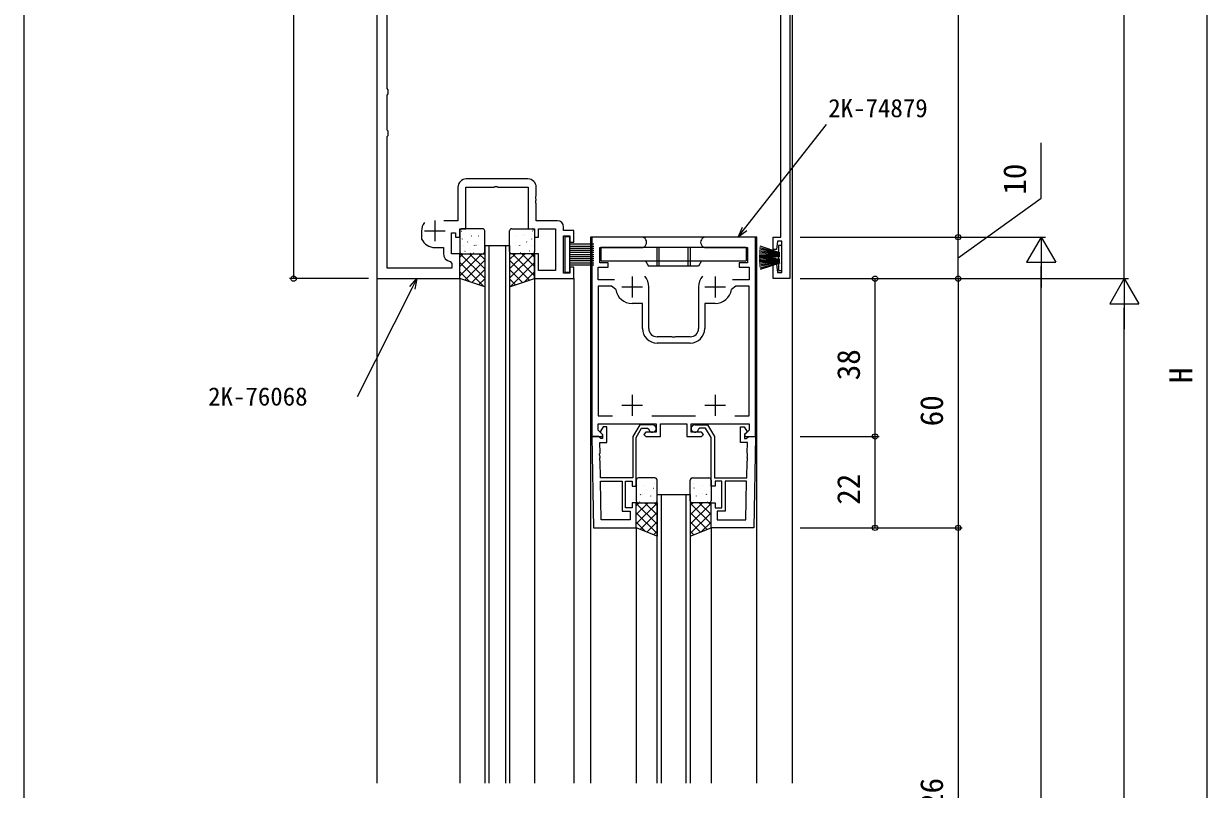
# Model space of a CAD drawing. Units: millimetres, scale not verified. Extents: x -437 to 438, y -681 to 679.
# Drawn here: x -436.7 to -151.7, y 118.7 to 303.1 of the extents above; entities that cross this region are included whole.
import ezdxf
from ezdxf.enums import TextEntityAlignment as Align

# ---------------------------------------------------------------- set-up
doc = ezdxf.new("R2010")
doc.units = ezdxf.units.MM
doc.header["$LTSCALE"] = 4
for name, color, linetype in [('0-2_YKK_11', 7, 'Continuous'), ('0-3_YKK_12', 2, 'Continuous'), ('0-4_YKK_13', 4, 'Continuous'), ('0-6_YKK_D', 6, 'Continuous'), ('0-7_YKK_ZWAK', 7, 'Continuous')]:
    doc.layers.add(name, color=color, linetype=linetype)
doc.styles.add('ＭＳ ゴシック', font='')
doc.styles.get('ＭＳ ゴシック').set_extended_font_data('MS Gothic')

msp = doc.modelspace()

# ---------------------------------------------------------------- linework, layer by layer
at = {"layer": '0-2_YKK_11'}
for p, q in [((-315.27, 265.647), (-330.13, 265.647)), ((-337.7, 255.647), (-337.7, 250.647)), ((-340.2, 253.147), (-335.2, 253.147)), ((-292.7, 239.642), (-287.7, 239.642)), ((-290.2, 242.142), (-290.2, 237.142)), ((-286.2, 229.642), (-286.2, 239.642)), ((-274.2, 239.642), (-274.2, 229.642)), ((-272.7, 239.642), (-267.7, 239.642)), ((-270.2, 242.142), (-270.2, 237.142)), ((-276.2, 226.142), (-284.2, 226.142)), ((-292.7, 211.142), (-287.7, 211.142)), ((-290.2, 213.642), (-290.2, 208.642)), ((-272.7, 211.142), (-267.7, 211.142)), ((-270.2, 213.642), (-270.2, 208.642)), ((-285.483, 208.642), (-274.917, 208.642))]:
    msp.add_line(p, q, dxfattribs=at)
for points in [[(-252.201, 407.644), (-252.201, 241.644), (-256.201, 241.644), (-256.201, 245.144), (-255.401, 245.144), (-255.201, 243.144), (-254.131, 243.144), (-254.131, 250.644), (-255.201, 250.644), (-255.401, 248.644), (-256.201, 248.644), (-256.201, 251.644), (-254.401, 251.644), (-254.401, 396.39), (-254.441, 396.54), (-254.446, 396.549), (-254.456, 396.566), (-254.461, 396.574), (-254.501, 396.724), (-254.501, 400.262), (-254.458, 400.417)], [(-334.03, 245.758), (-333.63, 245.268), (-333.63, 244.147), (-349.2, 244.147), (-349.2, 275.854), (-348.938, 276.151), (-348.938, 277.143), (-349.2, 277.441), (-349.2, 285.854), (-348.938, 286.151), (-348.938, 287.143), (-349.2, 287.441), (-349.2, 375.854), (-348.938, 376.151), (-348.938, 377.143), (-349.2, 377.441), (-349.2, 395.055), (-333.839, 401.147), (-341.999, 398.412)], [(-351.7, 396.647), (-351.7, 241.647), (-331.7, 241.647), (-331.7, 247.647), (-333.7, 247.647), (-333.7, 252.647), (-332.7, 252.647), (-332.7, 251.647), (-331.7, 251.647), (-331.7, 253.647), (-330.2, 253.647), (-330.2, 263.717), (-323.458, 263.717), (-323.275, 263.837)], [(-332.13, 263.647), (-332.13, 255.577), (-335.506, 255.577)], [(-323.275, 263.837), (-322.725, 263.837), (-322.542, 263.717), (-315.2, 263.717), (-315.2, 253.647), (-313.7, 253.647), (-313.7, 251.647), (-312.7, 251.647), (-312.7, 253.647), (-308.63, 253.647), (-308.63, 243.577), (-312.7, 243.577), (-312.7, 247.647), (-313.7, 247.647), (-313.7, 241.647), (-304.2, 241.647), (-304.2, 244.447), (-305.2, 244.447), (-305.2, 242.947), (-306.7, 242.947), (-306.7, 251.947), (-305.2, 251.947), (-305.2, 250.447), (-304.2, 250.447), (-304.2, 253.247), (-306.7, 253.247), (-306.7, 254.077)], [(-308.2, 255.577), (-313.27, 255.577), (-313.27, 259.689), (-313.39, 259.872), (-313.39, 260.422), (-313.27, 260.606), (-313.27, 260.689), (-313.39, 260.872), (-313.39, 261.422), (-313.27, 261.606), (-313.27, 263.647)], [(-340.9, 253.147), (-340.9, 251.295), (-340.872, 251.168)], [(-287.95, 251.642), (-299.9, 251.642), (-299.9, 203.642), (-297.424, 203.642), (-297.264, 204.03), (-298.4, 205.167), (-298.4, 206.642), (-284.4, 206.642), (-284.4, 204.642), (-286.9, 204.642), (-287.4, 204.142), (-286.9, 203.642), (-283.4, 203.642), (-283.4, 206.642), (-277, 206.642), (-277, 203.642), (-273.5, 203.642), (-273, 204.142), (-273.5, 204.642), (-276, 204.642), (-276, 206.642), (-262, 206.642), (-262, 205.167), (-263.136, 204.03), (-262.976, 203.642), (-260.5, 203.642), (-260.5, 251.642), (-272.45, 251.642)], [(-337.7, 249.147), (-335.63, 249.147), (-335.63, 247.717)], [(-294.408, 241.342), (-298.4, 241.342), (-298.4, 244.442), (-296, 244.442), (-296, 245.442), (-298, 245.442), (-298, 249.142), (-287.95, 249.142)], [(-272.45, 249.142), (-262.4, 249.142), (-262.4, 245.442), (-264.4, 245.442), (-264.4, 244.442), (-262, 244.442), (-262, 241.342), (-265.992, 241.342)], [(-294.148, 239.002), (-295.136, 239.842), (-298.4, 239.842), (-298.4, 208.642), (-294.917, 208.642)], [(-265.483, 208.642), (-262, 208.642), (-262, 239.842), (-265.264, 239.842), (-266.252, 239.002)], [(-287.7, 229.642), (-287.7, 235.642), (-290.2, 235.642)], [(-270.2, 235.642), (-272.7, 235.642), (-272.7, 229.642)], [(-276.2, 227.642), (-279.742, 227.642), (-279.925, 227.522), (-280.475, 227.522), (-280.658, 227.642), (-284.2, 227.642)], [(-285.3, 206.457), (-288.362, 206.457), (-290, 203.62), (-290, 193.657), (-297.796, 193.657), (-297.866, 197.699), (-297.989, 197.88), (-297.999, 198.43), (-297.882, 198.615), (-297.884, 198.699), (-298.007, 198.88), (-298.016, 199.43), (-297.9, 199.615), (-297.944, 202.157), (-296.3, 202.157), (-296.3, 205.957), (-297.2, 205.957), (-297.8, 204.918), (-297.8, 204.607), (-297.3, 204.107), (-297.3, 203.157), (-297.771, 203.157), (-297.971, 203.357), (-298.271, 203.657), (-299.9, 203.657)], [(-299.9, 203.657), (-299.516, 181.657), (-289.2, 181.657), (-289.2, 187.657), (-290.2, 187.657), (-290.2, 186.457), (-291.8, 186.457), (-291.8, 192.857), (-290.2, 192.857), (-290.2, 191.657), (-289.2, 191.657), (-289.2, 203.405), (-287.9, 205.657), (-286.484, 205.657), (-286.188, 205.407)], [(-275.1, 206.457), (-272.039, 206.457), (-270.4, 203.62), (-270.4, 193.657), (-262.605, 193.657), (-262.535, 197.699), (-262.412, 197.88), (-262.402, 198.43), (-262.519, 198.615), (-262.517, 198.699), (-262.394, 198.88), (-262.385, 199.43), (-262.501, 199.615), (-262.457, 202.157), (-264.1, 202.157), (-264.1, 205.957), (-263.2, 205.957), (-262.6, 204.918), (-262.6, 204.607), (-263.1, 204.107), (-263.1, 203.157), (-262.63, 203.157), (-262.43, 203.357), (-262.13, 203.657), (-260.5, 203.657)], [(-260.5, 203.657), (-260.884, 181.657), (-271.2, 181.657), (-271.2, 187.657), (-270.2, 187.657), (-270.2, 186.457), (-268.6, 186.457), (-268.6, 192.857), (-270.2, 192.857), (-270.2, 191.657), (-271.2, 191.657), (-271.2, 203.405), (-272.5, 205.657), (-273.917, 205.657), (-274.213, 205.407)]]:
    msp.add_lwpolyline(points, dxfattribs=at)
for points in [[(-297.62, 183.587), (-297.782, 192.857), (-292.6, 192.857), (-292.6, 185.657), (-290.7, 185.657), (-290.7, 183.587)], [(-262.781, 183.587), (-262.619, 192.857), (-267.8, 192.857), (-267.8, 185.657), (-269.7, 185.657), (-269.7, 183.587)]]:
    msp.add_lwpolyline(points, close=True, dxfattribs=at)
for centre, radius, start, end in [((-330.13, 263.647), 2, 90.00001, 179.99999), ((-315.27, 263.647), 2, 0.00001, 89.99999), ((-337.7, 253.147), 3.2, 141.63348, 179.99999), ((-308.2, 254.077), 1.5, 0.00001, 89.99999), ((-337.7, 252.647), 3.5, 205.00785, 270), ((-287.95, 250.392), 1.25, 269.99999, 90.00001), ((-272.45, 250.392), 1.25, 89.99999, 270.00001), ((-333.63, 247.717), 2, 180.00001, 258.46303), ((-290.2, 239.642), 4, 359.99998, 40.4398), ((-270.2, 239.642), 4, 139.5602, 180.00002), ((-290.2, 239.642), 4, 189.20689, 270.00001), ((-270.2, 239.642), 4, 269.99999, 350.79311), ((-284.2, 229.642), 3.5, 180.00001, 269.99999), ((-284.2, 229.642), 2, 180.00001, 269.99999), ((-276.2, 229.642), 2, 270.00001, 359.99999), ((-276.2, 229.642), 3.5, 270.00001, 359.99999), ((-285.3, 205.557), 0.9, 189.59406, 90), ((-275.1, 205.557), 0.9, 90, 350.40594)]:
    msp.add_arc(centre, radius, start, end, dxfattribs=at)
at = {"layer": '0-3_YKK_12'}
for p, q in [((-351.7, 471.574), (-351.7, 120.157)), ((-251.7, 471.574), (-251.7, 120.157)), ((-325.7, 249.649), (-319.7, 249.649)), ((-325.7, 249.649), (-325.7, 120.157)), ((-324.7, 249.649), (-324.7, 120.157)), ((-320.7, 249.649), (-320.7, 120.157)), ((-319.7, 249.649), (-319.7, 120.157)), ((-331.7, 241.647), (-331.7, 120.157)), ((-313.7, 241.647), (-313.7, 120.157)), ((-304.2, 241.647), (-304.2, 120.157)), ((-283.2, 189.647), (-283.2, 120.157)), ((-277.2, 120.157), (-277.2, 189.647)), ((-289.2, 181.642), (-289.2, 120.157)), ((-271.2, 181.642), (-271.2, 120.157))]:
    msp.add_line(p, q, dxfattribs=at)
for points in [[(-260.2, 120.157), (-260.2, 251.642), (-300.2, 251.642), (-300.2, 120.157)], [(-284.2, 120.157), (-284.2, 189.647), (-276.2, 189.647), (-276.2, 120.157)]]:
    msp.add_lwpolyline(points, dxfattribs=at)
at = {"layer": '0-4_YKK_13'}
for p, q in [((-331.7, 253.147), (-331.7, 248.147)), ((-331.256, 253.084), (-331.212, 253.108)), ((-326.2, 253.647), (-331.2, 253.647)), ((-331.064, 251.139), (-331.017, 251.227)), ((-329.231, 252.349), (-329.187, 252.373)), ((-328.917, 251.93), (-328.911, 251.937)), ((-327.155, 251.917), (-327.111, 251.941)), ((-325.7, 248.147), (-325.7, 253.147)), ((-319.7, 248.147), (-319.7, 253.147)), ((-319.2, 253.647), (-314.2, 253.647)), ((-318.245, 251.917), (-318.289, 251.941)), ((-316.483, 251.93), (-316.489, 251.937)), ((-316.169, 252.349), (-316.213, 252.373)), ((-314.336, 251.139), (-314.383, 251.227)), ((-314.144, 253.084), (-314.188, 253.108)), ((-313.7, 253.147), (-313.7, 248.147)), ((-330.892, 249.725), (-330.885, 249.732)), ((-330.465, 248.268), (-330.422, 248.292)), ((-329.822, 250.46), (-329.778, 250.484)), ((-328.174, 249.614), (-328.128, 249.703)), ((-327.798, 249.725), (-327.754, 249.749)), ((-327.131, 249.91), (-327.125, 249.917)), ((-325.721, 249.293), (-325.7, 249.305)), ((-319.679, 249.293), (-319.7, 249.305)), ((-318.269, 249.91), (-318.275, 249.917)), ((-317.602, 249.725), (-317.646, 249.749)), ((-317.226, 249.614), (-317.272, 249.703)), ((-315.578, 250.46), (-315.622, 250.484)), ((-314.935, 248.268), (-314.978, 248.292)), ((-314.508, 249.725), (-314.515, 249.732)), ((-305.2, 249.994), (-299.4, 249.994)), ((-305.2, 249.494), (-299.4, 249.494)), ((-305.2, 248.994), (-299.4, 248.994)), ((-305.2, 248.494), (-299.4, 248.494)), ((-305.2, 247.994), (-299.4, 247.994)), ((-262.752, 249.143), (-297.752, 249.143)), ((-297.752, 249.143), (-297.752, 245.943)), ((-284.252, 249.143), (-284.252, 244.643)), ((-283.752, 249.143), (-283.752, 244.643)), ((-276.752, 249.143), (-276.752, 244.643)), ((-276.252, 249.143), (-276.252, 244.643)), ((-262.752, 249.143), (-262.752, 245.943)), ((-254.631, 247.494), (-259.604, 248.016)), ((-254.631, 247.594), (-259.569, 248.376)), ((-254.631, 247.694), (-259.522, 248.733)), ((-254.631, 247.794), (-259.461, 249.088)), ((-254.631, 247.894), (-259.386, 249.439)), ((-331.7, 246.803), (-330.856, 247.647)), ((-331.7, 244.558), (-328.611, 247.647)), ((-331.7, 242.313), (-326.366, 247.647)), ((-325.92, 239.721), (-331.7, 245.5)), ((-325.7, 241.745), (-331.602, 247.647)), ((-331.2, 247.647), (-326.2, 247.647)), ((-330.515, 241.252), (-325.7, 246.068)), ((-325.7, 243.991), (-329.357, 247.647)), ((-329.073, 247.742), (-329.066, 247.75)), ((-328.389, 247.836), (-328.345, 247.86)), ((-325.7, 246.236), (-327.112, 247.647)), ((-319.7, 246.236), (-318.288, 247.647)), ((-319.7, 243.991), (-316.043, 247.647)), ((-319.7, 241.745), (-313.798, 247.647)), ((-314.885, 241.252), (-319.7, 246.068)), ((-319.48, 239.721), (-313.7, 245.5)), ((-314.2, 247.647), (-319.2, 247.647)), ((-313.7, 242.313), (-319.034, 247.647)), ((-317.011, 247.836), (-317.055, 247.86)), ((-313.7, 244.558), (-316.789, 247.647)), ((-316.327, 247.742), (-316.334, 247.75)), ((-313.7, 246.803), (-314.544, 247.647)), ((-305.2, 247.494), (-299.4, 247.494)), ((-305.2, 246.994), (-299.4, 246.994)), ((-305.2, 246.494), (-299.4, 246.494)), ((-305.2, 245.994), (-299.4, 245.994)), ((-305.2, 245.494), (-299.4, 245.494)), ((-297.752, 245.943), (-262.752, 245.943)), ((-287.002, 245.943), (-286.252, 244.643)), ((-273.501, 245.943), (-274.252, 244.643)), ((-259.631, 247.294), (-254.631, 247.294)), ((-259.631, 245.994), (-254.631, 245.994)), ((-254.631, 247.394), (-259.624, 247.655)), ((-254.631, 247.194), (-259.624, 246.932)), ((-254.631, 246.094), (-259.624, 246.355)), ((-254.631, 245.894), (-259.624, 245.632)), ((-254.631, 247.094), (-259.604, 246.571)), ((-254.631, 246.194), (-259.604, 246.716)), ((-254.631, 245.794), (-259.604, 245.271)), ((-254.631, 246.294), (-259.569, 247.076)), ((-254.631, 246.994), (-259.569, 246.212)), ((-254.631, 245.694), (-259.569, 244.912)), ((-254.631, 245.594), (-259.522, 244.554)), ((-254.631, 245.494), (-259.461, 244.2)), ((-254.631, 245.394), (-259.386, 243.849)), ((-254.931, 246.946), (-254.931, 246.341)), ((-254.931, 245.296), (-254.931, 243.644)), ((-329.288, 240.843), (-331.7, 243.255)), ((-328.832, 240.691), (-325.7, 243.823)), ((-316.568, 240.691), (-319.7, 243.823)), ((-316.112, 240.843), (-313.7, 243.255)), ((-305.2, 244.994), (-299.4, 244.994)), ((-274.252, 244.643), (-286.252, 244.643)), ((-327.148, 240.13), (-325.7, 241.578)), ((-318.252, 240.13), (-319.7, 241.578)), ((-289.2, 193.147), (-289.2, 188.147)), ((-289.2, 192.366), (-289.187, 192.373)), ((-288.917, 191.93), (-288.911, 191.937)), ((-284.7, 193.647), (-288.7, 193.647)), ((-287.155, 191.917), (-287.111, 191.941)), ((-285.13, 191.183), (-285.086, 191.207)), ((-284.923, 192.375), (-284.916, 192.383)), ((-284.487, 193.374), (-284.443, 193.398)), ((-284.2, 188.147), (-284.2, 193.147)), ((-276.2, 188.147), (-276.2, 193.147)), ((-275.913, 193.374), (-275.957, 193.398)), ((-275.7, 193.647), (-271.7, 193.647)), ((-275.477, 192.375), (-275.484, 192.383)), ((-275.27, 191.183), (-275.314, 191.207)), ((-273.245, 191.917), (-273.289, 191.941)), ((-271.483, 191.93), (-271.489, 191.937)), ((-271.2, 192.366), (-271.213, 192.373)), ((-271.2, 193.147), (-271.2, 188.147)), ((-288.174, 189.614), (-288.128, 189.703)), ((-287.798, 189.725), (-287.754, 189.749)), ((-287.131, 189.91), (-287.125, 189.917)), ((-285.721, 189.293), (-285.677, 189.317)), ((-285.078, 188.188), (-285.072, 188.195)), ((-275.322, 188.188), (-275.328, 188.195)), ((-274.679, 189.293), (-274.723, 189.317)), ((-273.269, 189.91), (-273.275, 189.917)), ((-272.602, 189.725), (-272.646, 189.749)), ((-272.226, 189.614), (-272.272, 189.703)), ((-289.2, 187.058), (-288.611, 187.647)), ((-289.2, 184.813), (-286.366, 187.647)), ((-289.2, 182.568), (-284.2, 187.568)), ((-284.2, 182.491), (-289.2, 187.491)), ((-288.7, 187.647), (-284.7, 187.647)), ((-288.389, 187.836), (-288.345, 187.86)), ((-288.254, 181.269), (-284.2, 185.323)), ((-284.2, 184.736), (-287.112, 187.647)), ((-284.2, 186.981), (-284.867, 187.647)), ((-276.2, 186.981), (-275.533, 187.647)), ((-276.2, 184.736), (-273.288, 187.647)), ((-271.2, 182.568), (-276.2, 187.568)), ((-276.2, 182.491), (-271.2, 187.491)), ((-272.146, 181.269), (-276.2, 185.323)), ((-271.7, 187.647), (-275.7, 187.647)), ((-271.2, 184.813), (-274.034, 187.647)), ((-272.011, 187.836), (-272.055, 187.86)), ((-271.2, 187.058), (-271.789, 187.647)), ((-284.2, 180.245), (-289.2, 185.245)), ((-286.945, 180.745), (-289.2, 183)), ((-286.65, 180.627), (-284.2, 183.078)), ((-276.2, 180.245), (-271.2, 185.245)), ((-273.75, 180.627), (-276.2, 183.078)), ((-273.455, 180.745), (-271.2, 183)), ((-285.047, 179.986), (-284.2, 180.833)), ((-275.353, 179.986), (-276.2, 180.833))]:
    msp.add_line(p, q, dxfattribs=at)
for points in [[(-306.4, 251.744), (-306.4, 243.244), (-305.2, 243.244), (-305.2, 251.744)], [(-325.7, 239.647), (-331.7, 241.647), (-331.7, 247.647), (-325.7, 247.647)], [(-319.7, 239.647), (-313.7, 241.647), (-313.7, 247.647), (-319.7, 247.647)], [(-284.2, 179.647), (-289.2, 181.647), (-289.2, 187.647), (-284.2, 187.647)], [(-276.2, 179.647), (-271.2, 181.647), (-271.2, 187.647), (-276.2, 187.647)]]:
    msp.add_lwpolyline(points, close=True, dxfattribs=at)
for points in [[(-254.131, 249.644), (-254.931, 249.644), (-254.931, 247.991)], [(-254.931, 243.644), (-254.131, 243.644), (-254.131, 249.644)]]:
    msp.add_lwpolyline(points, dxfattribs=at)
for centre, start, end in [((-331.2, 253.147), 90, 180), ((-326.2, 253.147), 0, 90), ((-319.2, 253.147), 90, 180), ((-314.2, 253.147), 0, 90), ((-331.2, 248.147), 180, 270), ((-326.2, 248.147), 270, 0), ((-319.2, 248.147), 180, 270), ((-314.2, 248.147), 270, 0), ((-288.7, 193.147), 90, 180), ((-284.7, 193.147), 0, 90), ((-275.7, 193.147), 90, 180), ((-271.7, 193.147), 0, 90), ((-288.7, 188.147), 180, 270), ((-284.7, 188.147), 270, 0), ((-275.7, 188.147), 180, 270), ((-271.7, 188.147), 270, 0)]:
    msp.add_arc(centre, 0.5, start, end, dxfattribs=at)
at = {"layer": '0-6_YKK_D'}
for p, q in [((-151.7, -57.338), (-151.7, 497.3)), ((-171.7, 241.644), (-171.7, 441.644)), ((-211.7, 407.644), (-211.7, 251.644)), ((-371.7, 396.647), (-371.7, 241.647)), ((-249.7, 251.644), (-210.7, 251.644)), ((-249.7, 251.644), (-210.7, 251.644)), ((-249.7, 251.639), (-190.7, 251.639)), ((-211.7, 241.644), (-211.7, 251.644)), ((-191.7, 251.639), (-195.2, 245.577)), ((-191.7, 251.639), (-188.2, 245.577)), ((-191.7, 251.639), (-191.7, 239.515)), ((-195.2, 245.577), (-188.2, 245.577)), ((-191.7, -47.343), (-191.7, 244.639)), ((-353.7, 241.647), (-372.7, 241.647)), ((-249.7, 241.644), (-210.7, 241.644)), ((-249.7, 241.644), (-210.699, 241.643)), ((-249.7, 241.644), (-170.7, 241.644)), ((-249.7, 241.644), (-170.7, 241.644)), ((-249.7, 241.644), (-230.7, 241.644)), ((-231.7, 203.642), (-231.7, 241.644)), ((-211.699, 241.643), (-211.7, 181.642)), ((-171.7, 241.644), (-175.2, 235.582)), ((-171.7, 241.644), (-168.2, 235.582)), ((-171.7, 241.644), (-171.7, 229.519)), ((-175.2, 235.582), (-168.2, 235.582)), ((-171.7, -57.338), (-171.7, 234.644)), ((-249.7, 203.642), (-230.7, 203.642)), ((-249.7, 203.642), (-230.7, 203.642)), ((-231.7, 181.642), (-231.7, 203.642)), ((-249.7, 181.642), (-210.7, 181.642)), ((-249.7, 181.642), (-230.7, 181.642)), ((-249.7, 181.642), (-210.7, 181.642)), ((-211.7, 181.642), (-211.7, 55.641))]:
    msp.add_line(p, q, dxfattribs=at)
for points in [[(-264.674, 251.642), (-263.13, 253.609), (-243.379, 278.757)], [(-211.7, 246.644), (-191.7, 261.014), (-191.7, 274.389)], [(-262.603, 253.195), (-264.674, 251.642), (-263.657, 254.022)], [(-341.997, 241.647), (-343.125, 239.416), (-356.379, 213.181)], [(-343.723, 239.718), (-341.997, 241.647), (-342.527, 239.114)]]:
    msp.add_lwpolyline(points, dxfattribs=at)
for centre in [(-211.7, 251.644), (-371.7, 241.647), (-231.7, 241.644), (-211.7, 241.644), (-211.699, 241.643), (-231.7, 203.642), (-231.7, 203.642), (-231.7, 181.642), (-211.7, 181.642), (-211.7, 181.642)]:
    msp.add_circle(centre, 0.637, dxfattribs=at)
at = {"layer": '0-7_YKK_ZWAK'}
msp.add_line((-436.7, 643.8), (-436.7, -681.2), dxfattribs=at)

# ---------------------------------------------------------------- texts
at = {"layer": '0-6_YKK_D', "style": 'ＭＳ ゴシック'}
for s, p in [('2K-74879', (-242.974, 279.203)), ('2K-76068', (-392.283, 209.755))]:
    msp.add_text(s, height=4.399, dxfattribs=at).set_placement(p, align=Align.BOTTOM_LEFT)
for s, rotation, p in [('10', 90, (-193.7, 261.863)), ('38', 90, (-233.7, 217.168)), ('H', 90, (-153.7, 216.487)), ('60', 89.999, (-213.7, 206.082)), ('22', 90, (-233.7, 187.188)), ('126', 90, (-213.7, 110.183))]:
    msp.add_text(s, height=5.499, rotation=rotation, dxfattribs=at).set_placement(p, align=Align.BOTTOM_LEFT)

doc.saveas('drawing.dxf')
